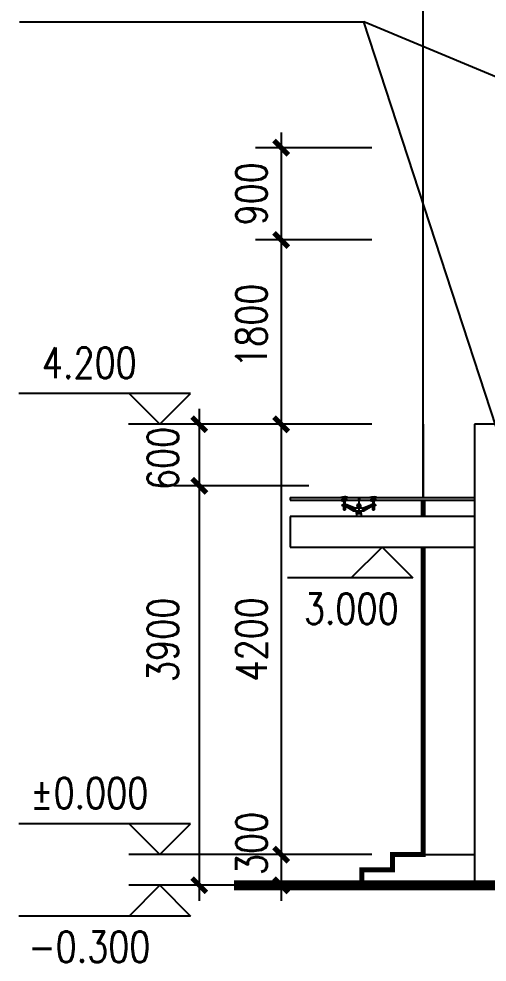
# Model space of a CAD drawing. Extents: x 535358 to 858566, y -185481 to -98609.
# Drawn here: x 753560 to 758136, y -152868 to -143660 of the extents above; entities that cross this region are included whole.
import ezdxf

# ---------------------------------------------------------------- set-up
doc = ezdxf.new("R2010")
doc.units = 0
doc.header["$LTSCALE"] = 1000
doc.header["$MEASUREMENT"] = 0
doc.linetypes.add('CENTER2', pattern=[1.125, 0.75, -0.125, 0.125, -0.125])
doc.linetypes.add('CENTERX2', pattern=[101.6, 63.5, -12.7, 12.7, -12.7])
doc.layers.get('0').update_dxf_attribs({"linetype": 'CONTINUOUS'})
doc.layers.get('DEFPOINTS').update_dxf_attribs({"linetype": 'CONTINUOUS'})
for name, color, linetype in [('AXIS', 3, 'CONTINUOUS'), ('E_WALL', 255, 'CONTINUOUS'), ('GROUND', 2, 'CONTINUOUS'), ('LEVL', 3, 'CONTINUOUS'), ('PUB_SYMB', 3, 'CONTINUOUS'), ('PUB_WALL', 255, 'CONTINUOUS'), ('STAIR', 2, 'CONTINUOUS'), ('WALL', 151, 'CONTINUOUS'), ('玻璃', 3, 'CONTINUOUS')]:
    doc.layers.add(name, color=color, linetype=linetype)
doc.styles.add('dim_font', font='SIMPLEX.shx', dxfattribs={"width": 0.8})
doc.dimstyles.new('DIMN', dxfattribs={"dimtxt": 300, "dimasz": 100, "dimexe": 250, "dimexo": 300, "dimgap": 0, "dimtad": 0, "dimdec": 0, "dimzin": 0, "dimdsep": 46, "dimtxsty": 'dim_font', "dimblk": 'ARCHTICK', "dimcen": 0.09, "dimdle": 150, "dimclrt": 7, "dimazin": 0, "dimtfac": 1, "dimtdec": 0, "dimtix": 1, "dimtmove": 2, "dimatfit": 3, "dimldrblk": 'ARCHTICK', "dimfxl": 1, "dimtvp": 1, "dimtolj": 1, "dimtzin": 0, "dimarcsym": 0})

# ---------------------------------------------------------------- blocks, each defined once
blk = doc.blocks.new('_archtick')
at = {"const_width": 0.5}
blk.add_lwpolyline([(-0.7, -0.7), (0.7, 0.7)], dxfattribs=at)
blk = doc.blocks.new('*D275')
at = {"layer": 'AXIS', "color": 0, "lineweight": -2, "transparency": 16777216}
for p, q in [((756123, -147467.7), (756123, -151967.7)), ((757007.7, -147617.7), (755873, -147617.7)), ((757007.7, -151817.7), (755873, -151817.7))]:
    blk.add_line(p, q, dxfattribs=at)
at = {"layer": 'DEFPOINTS', "color": 0, "transparency": 16777216}
for p in [(757307.7, -147617.7), (756123, -151817.7), (757307.7, -151817.7)]:
    blk.add_point(p, dxfattribs=at)
at = {"layer": 'AXIS', "color": 0, "lineweight": -2, "transparency": 16777216, "xscale": 100, "yscale": 100, "zscale": 100}
for p, rotation in [((756123, -147617.7), 90), ((756123, -151817.7), 270)]:
    blk.add_blockref('_archtick', p, dxfattribs=dict(at, rotation=rotation))
at = {"layer": 'AXIS', "color": 7, "transparency": 16777216, "insert": (755832.5, -149717.7), "char_height": 300, "attachment_point": 5, "rotation": 90, "style": 'dim_font'}
blk.add_mtext('\\A1;4200', dxfattribs=at)
blk = doc.blocks.new('*D276')
at = {"layer": 'AXIS', "color": 0, "lineweight": -2, "transparency": 16777216}
for p, q in [((755323, -148067.7), (755323, -152267.7)), ((756393.1, -148217.7), (755073, -148217.7)), ((756374.8, -152117.7), (755073, -152117.7))]:
    blk.add_line(p, q, dxfattribs=at)
at = {"layer": 'DEFPOINTS', "color": 0, "transparency": 16777216}
for p in [(756693.1, -148217.7), (755323, -152117.7), (756674.8, -152117.7)]:
    blk.add_point(p, dxfattribs=at)
at = {"layer": 'AXIS', "color": 0, "lineweight": -2, "transparency": 16777216, "xscale": 100, "yscale": 100, "zscale": 100}
for p, rotation in [((755323, -148217.7), 90), ((755323, -152117.7), 270)]:
    blk.add_blockref('_archtick', p, dxfattribs=dict(at, rotation=rotation))
at = {"layer": 'AXIS', "color": 7, "transparency": 16777216, "insert": (754967.7, -149721.5), "char_height": 300, "attachment_point": 5, "rotation": 90, "style": 'dim_font'}
blk.add_mtext('\\A1;3900', dxfattribs=at)
blk = doc.blocks.new('*D277')
at = {"layer": 'AXIS', "color": 0, "lineweight": -2, "transparency": 16777216}
for p, q in [((756123, -151667.7), (756123, -152267.7)), ((757007.7, -151817.7), (755873, -151817.7)), ((757007.7, -152117.7), (755873, -152117.7))]:
    blk.add_line(p, q, dxfattribs=at)
at = {"layer": 'DEFPOINTS', "color": 0, "transparency": 16777216}
for p in [(757307.7, -151817.7), (756123, -152117.7), (757307.7, -152117.7)]:
    blk.add_point(p, dxfattribs=at)
at = {"layer": 'AXIS', "color": 0, "lineweight": -2, "transparency": 16777216, "xscale": 100, "yscale": 100, "zscale": 100}
for p, rotation in [((756123, -151817.7), 90), ((756123, -152117.7), 270)]:
    blk.add_blockref('_archtick', p, dxfattribs=dict(at, rotation=rotation))
at = {"layer": 'AXIS', "color": 7, "transparency": 16777216, "insert": (755834.3, -151708.7), "char_height": 300, "attachment_point": 5, "rotation": 90, "style": 'dim_font'}
blk.add_mtext('\\A1;300', dxfattribs=at)
blk = doc.blocks.new('*D278')
at = {"layer": 'AXIS', "color": 0, "lineweight": -2, "transparency": 16777216}
for p, q in [((756123, -144767.7), (756123, -145967.7)), ((757007.7, -144917.7), (755873, -144917.7)), ((757007.7, -145817.7), (755873, -145817.7))]:
    blk.add_line(p, q, dxfattribs=at)
at = {"layer": 'DEFPOINTS', "color": 0, "transparency": 16777216}
for p in [(757307.7, -144917.7), (756123, -145817.7), (757307.7, -145817.7)]:
    blk.add_point(p, dxfattribs=at)
at = {"layer": 'AXIS', "color": 0, "lineweight": -2, "transparency": 16777216, "xscale": 100, "yscale": 100, "zscale": 100}
for p, rotation in [((756123, -144917.7), 90), ((756123, -145817.7), 270)]:
    blk.add_blockref('_archtick', p, dxfattribs=dict(at, rotation=rotation))
at = {"layer": 'AXIS', "color": 7, "transparency": 16777216, "insert": (755832.3, -145367.7), "char_height": 300, "attachment_point": 5, "rotation": 90, "style": 'dim_font'}
blk.add_mtext('\\A1;900', dxfattribs=at)
blk = doc.blocks.new('*D279')
at = {"layer": 'AXIS', "color": 0, "lineweight": -2, "transparency": 16777216}
for p, q in [((756123, -145667.7), (756123, -147767.7)), ((757007.7, -145817.7), (755873, -145817.7)), ((757007.7, -147617.7), (755873, -147617.7))]:
    blk.add_line(p, q, dxfattribs=at)
at = {"layer": 'DEFPOINTS', "color": 0, "transparency": 16777216}
for p in [(757307.7, -145817.7), (756123, -147617.7), (757307.7, -147617.7)]:
    blk.add_point(p, dxfattribs=at)
at = {"layer": 'AXIS', "color": 0, "lineweight": -2, "transparency": 16777216, "xscale": 100, "yscale": 100, "zscale": 100}
for p, rotation in [((756123, -145817.7), 90), ((756123, -147617.7), 270)]:
    blk.add_blockref('_archtick', p, dxfattribs=dict(at, rotation=rotation))
at = {"layer": 'AXIS', "color": 7, "transparency": 16777216, "insert": (755832.3, -146655.6), "char_height": 300, "attachment_point": 5, "rotation": 90, "style": 'dim_font'}
blk.add_mtext('\\A1;1800', dxfattribs=at)
blk = doc.blocks.new('bz')
at = {"color": 2, "linetype": 'Continuous'}
for p, q in [((-171.6, 152.8), (-157.6, 155.8)), ((-171.6, 152.8), (-157.6, 155.8)), ((-171.6, 149.8), (-171.6, 152.8)), ((-141.5, 150.8), (-171.6, 150.8)), ((-157.5, 150.8), (-171.6, 150.8)), ((-171.6, 149.8), (-159.6, 149.8)), ((-171.6, 149.8), (-159.6, 149.8)), ((-171.6, 124.3), (-159.6, 124.3)), ((-171.6, 124.3), (-171.6, 121.3)), ((-141.5, 123.3), (-171.6, 123.3)), ((-157.5, 123.3), (-171.6, 123.3)), ((-171.6, 121.3), (-157.6, 118.3)), ((-171.6, 121.3), (-157.6, 118.3)), ((-125.7, 155.8), (-157.6, 155.8)), ((-125.7, 118.3), (-157.6, 118.3)), ((-157.5, 118.3), (-157.5, 115.5)), ((-157.5, 115.5), (-141.5, 115.5)), ((-156.5, 118.3), (-156.5, 115.5)), ((-147.5, 115.5), (-148.5, 114.5)), ((-148.5, 114.5), (-134.5, 114.5)), ((-134.5, 114.5), (-148.5, 114.5)), ((-148.5, 108.5), (-148.5, 114.5)), ((-148.5, 108.5), (-147.5, 107.5)), ((-134.5, 108.5), (-148.5, 108.5)), ((-134.5, 108.5), (-148.5, 108.5)), ((-134.5, 108.5), (-148.5, 108.5)), ((-134.5, 108.5), (-148.5, 108.5)), ((-147.5, 107.5), (-147.5, 89.2)), ((-135.5, 107.5), (-147.5, 107.5)), ((-137.5, 114.5), (-145.5, 108.5)), ((-145.5, 114.5), (-137.5, 108.5)), ((-145.5, 114.5), (-145.5, 108.5)), ((-141.5, 150.8), (-111.7, 150.8)), ((-141.5, 123.3), (-111.7, 123.3)), ((-141.5, 115.5), (-125.7, 115.5)), ((-137.5, 114.5), (-137.5, 108.5)), ((-135.5, 115.5), (-134.5, 114.5)), ((-134.5, 108.5), (-135.5, 107.5)), ((-135.5, 107.5), (-135.5, 89.2)), ((-134.5, 108.5), (-134.5, 114.5)), ((-126.7, 118.3), (-126.7, 115.5)), ((-111.7, 152.8), (-125.7, 155.8)), ((-111.7, 121.3), (-125.7, 118.3)), ((-125.7, 118.3), (-125.7, 115.5)), ((-111.7, 149.8), (-123.7, 149.8)), ((-111.7, 124.3), (-123.7, 124.3)), ((-111.7, 149.8), (-111.7, 152.8)), ((-111.7, 124.3), (-111.7, 121.3)), ((111.7, 152.8), (125.7, 155.8)), ((111.7, 149.8), (111.7, 152.8)), ((141.5, 150.8), (111.7, 150.8)), ((111.7, 149.8), (123.7, 149.8)), ((111.7, 124.3), (111.7, 121.3)), ((111.7, 124.3), (123.7, 124.3)), ((141.5, 123.3), (111.7, 123.3)), ((111.7, 121.3), (125.7, 118.3)), ((125.7, 155.8), (141.5, 155.8)), ((125.7, 118.3), (125.7, 115.5)), ((125.7, 118.3), (157.6, 118.3)), ((141.5, 115.5), (125.7, 115.5)), ((126.7, 118.3), (126.7, 115.5)), ((135.5, 115.5), (134.5, 114.5)), ((134.5, 108.5), (134.5, 114.5)), ((134.5, 114.5), (148.5, 114.5)), ((148.5, 114.5), (134.5, 114.5)), ((134.5, 108.5), (135.5, 107.5)), ((134.5, 108.5), (148.5, 108.5)), ((134.5, 108.5), (148.5, 108.5)), ((134.5, 108.5), (148.5, 108.5)), ((134.5, 108.5), (148.5, 108.5)), ((135.5, 107.5), (135.5, 89.2)), ((135.5, 107.5), (147.5, 107.5)), ((137.5, 114.5), (137.5, 108.5)), ((145.5, 114.5), (137.5, 108.5)), ((137.5, 114.5), (145.5, 108.5)), ((157.3, 155.8), (141.5, 155.8)), ((141.5, 150.8), (171.3, 150.8)), ((141.5, 123.3), (171.3, 123.3)), ((157.5, 115.5), (141.5, 115.5)), ((145.5, 114.5), (145.5, 108.5)), ((147.5, 115.5), (148.5, 114.5)), ((148.5, 108.5), (147.5, 107.5)), ((147.5, 107.5), (147.5, 89.2)), ((148.5, 108.5), (148.5, 114.5)), ((156.5, 118.3), (156.5, 115.5)), ((171.3, 152.8), (157.3, 155.8)), ((171.3, 121.3), (157.3, 118.3)), ((157.5, 118.3), (157.5, 115.5)), ((171.3, 149.8), (159.3, 149.8)), ((171.3, 124.3), (159.3, 124.3)), ((171.3, 149.8), (171.3, 152.8)), ((171.3, 124.3), (171.3, 121.3))]:
    blk.add_line(p, q, dxfattribs=at)
at = {"color": 0, "linetype": 'CENTER2', "ltscale": 0.05}
for p, q in [((-159.6, 149.8), (-159.6, 124.3)), ((-146, 107.5), (-146, 89.2)), ((-141.5, 142.3), (-141.5, 22.3)), ((-137, 107.5), (-137, 89.2)), ((-123.7, 149.8), (-123.7, 124.3)), ((123.7, 149.8), (123.7, 124.3)), ((137, 107.5), (137, 89.2)), ((141.5, 142.3), (141.5, 23.8)), ((146, 107.5), (146, 89.2)), ((159.3, 149.8), (159.3, 124.3))]:
    blk.add_line(p, q, dxfattribs=at)
at = {"ltscale": 0.04}
blk.add_line((-150, 149.8), (-150, 123.8), dxfattribs=at)
at = {"color": 0, "linetype": 'CENTER2', "ltscale": 0.01}
for p, q in [((-141.5, 21.3), (-141.5, 149.8)), ((0, 149.8), (0, -6.8)), ((0, 149.8), (0, -6.8)), ((141.5, 21.3), (141.5, 155.8))]:
    blk.add_line(p, q, dxfattribs=at)
at = {"color": 2}
for p, q in [((-166.5, 79.4), (-116.5, 79.4)), ((-166.5, 79.4), (-166.5, 73.4)), ((-166.5, 79.4), (-116.5, 79.4)), ((-166.5, 73.4), (-141.5, 73.4)), ((-141.6, 73.4), (-51, 19.2)), ((-37, 47.4), (-116.5, 79.4)), ((-116.5, 79.4), (-116.5, 58.4)), ((-116.5, 76.6), (-116.5, 67.8)), ((-110.8, 69.2), (-110.9, 62.7)), ((-110.4, 61.8), (-52.4, 27.1)), ((-51.3, 46.6), (-109.4, 70.1)), ((-51, 19.3), (-51, 17.4)), ((-51, 19.2), (-51, 18.1)), ((-51, 17.4), (-35, 17.4)), ((-50.9, 27.9), (-50.6, 45.7)), ((-37, 47.4), (-37, 17.4)), ((-37, 47.4), (37, 47.4)), ((-37, 17.4), (51, 17.4)), ((-10, 17.4), (-24, 17.4)), ((-24, -6.8), (-24, 7.2)), ((24, 7.2), (-24, 7.2)), ((-17.2, 72.1), (-17.2, 59.1)), ((-17.2, 54.1), (-17.2, 47.4)), ((-15, 7.2), (-15, 17.2)), ((-14, 75.1), (14, 75.1)), ((-14, 57.1), (14, 57.1)), ((13.2, 57.1), (-13.2, 57.1)), ((-13.1, 57.1), (13.1, 57.1)), ((-10, 5), (10, -5)), ((-10, -5), (-10, 5)), ((-10, -5), (10, 5)), ((10, 5), (-10, 5)), ((-8.6, 59.1), (-8.6, 72.1)), ((-8.6, 47.4), (-8.6, 54.1)), ((8.6, 59.1), (8.6, 72.1)), ((8.6, 47.4), (8.6, 54.1)), ((10, -5), (10, 5)), ((15, 7.2), (15, 17.2)), ((17.2, 72.1), (17.2, 59.1)), ((17.2, 54.1), (17.2, 47.4)), ((24, -6.8), (24, 7.2)), ((37, 47.4), (116.5, 79.4)), ((37, 47.4), (37, 17.4)), ((50.9, 27.9), (50.6, 45.7)), ((141.6, 73.4), (51, 19.3)), ((51, 19.3), (51, 17.4)), ((51.3, 46.6), (109.4, 70.1)), ((110.4, 61.8), (52.4, 27.1)), ((110.8, 69.2), (110.9, 62.7)), ((116.5, 79.4), (116.5, 58.4)), ((166.5, 79.4), (116.5, 79.4)), ((166.5, 79.4), (116.5, 79.4)), ((116.5, 76.6), (116.5, 67.8)), ((166.5, 73.4), (141.5, 73.4)), ((166.5, 79.4), (166.5, 73.4)), ((24, -6.8), (-24, -6.8)), ((15, -6.8), (-15, -6.8)), ((10, -5), (-10, -5))]:
    blk.add_line(p, q, dxfattribs=at)
at = {"color": 7, "linetype": 'CENTERX2'}
for p, q in [((-13, 7.2), (-13, 17.2)), ((13, 7.2), (13, 17.2))]:
    blk.add_line(p, q, dxfattribs=at)
at = {"color": 4}
for p, q in [((-8, 71.3), (-8, 71.3)), ((-8, 71.3), (-8, 71.3)), ((-8, 53.2), (-8, 53.2)), ((-8, 53.2), (-8, 53.2))]:
    blk.add_line(p, q, dxfattribs=at)
for p, q in [((-24, -6.8), (-24, -35.7)), ((24, -6.8), (24, -35.7))]:
    blk.add_line(p, q)
at = {"color": 2}
for centre, radius, start, end in [((-109.9, 62.6), 1, 179.23169, 239.12087), ((-109.8, 69.1), 1, 68.07444, 179.23169), ((-51.9, 27.9), 1, 239.12087, 359.23169), ((-51.6, 45.7), 1, 359.23169, 68.07444), ((-12.9, 70.5), 4.61, 20.4369, 159.5631), ((-12.9, 62.8), 5.67, 220.29842, 319.70158), ((-12.9, 52.5), 4.61, 20.4369, 159.5631), ((0, 75.1), 14, 0, 180), ((0, 61.3), 13.8, 51.53746, 128.46254), ((0, 76.6), 19.5, 243.81532, 296.18468), ((0, 43.3), 13.8, 51.53746, 128.46254), ((12.9, 70.6), 4.54, 19.7922, 160.2078), ((12.9, 62.7), 5.56, 219.76533, 320.23467), ((12.9, 52.6), 4.54, 19.7922, 160.2078), ((51.6, 45.7), 1, 111.92556, 180.76831), ((51.9, 27.9), 1, 180.76831, 300.87913), ((109.8, 69.1), 1, 0.76831, 111.92556), ((109.9, 62.6), 1, 300.87913, 0.76831)]:
    blk.add_arc(centre, radius, start, end, dxfattribs=at)
at = {"layer": 'DEFPOINTS', "color": 0, "linetype": 'ByBlock'}
blk.add_point((0.3, 75.5), dxfattribs=at)
at = {"layer": 'PUB_WALL', "linetype": 'Continuous'}
for p, q in [((-127.8, 81.3), (-156.2, 81.3)), ((-127.8, 81.3), (-156.2, 81.3)), ((127.8, 81.3), (156.2, 81.3)), ((127.8, 81.3), (156.2, 81.3))]:
    blk.add_line(p, q, dxfattribs=at)
at = {"layer": 'PUB_WALL'}
for p, q in [((-156.2, 81.3), (-156.2, 79.5)), ((-156.2, 81.3), (-156.2, 79.5)), ((-127.8, 79.5), (-156.2, 79.5)), ((-127.8, 79.5), (-156.2, 79.5)), ((-155.9, 73), (-155.9, 71.1)), ((-155.9, 73), (-155.9, 71.1)), ((-137.7, 71.1), (-155.9, 71.1)), ((-137.7, 71.1), (-155.9, 71.1)), ((-151.7, 63.4), (-151.7, 69.1)), ((-151.7, 63.4), (-151.7, 69.1)), ((-151.2, 87.3), (-151.2, 83.3)), ((-151.2, 87.3), (-151.2, 83.3)), ((-151.2, 87.3), (-151.2, 83.3)), ((-151.2, 87.3), (-151.2, 83.3)), ((-151.1, 71.1), (-149.9, 71.1)), ((-151.1, 71.1), (-149.9, 71.1)), ((-141.6, 71.1), (-150.6, 71.1)), ((-141.6, 71.1), (-150.6, 71.1)), ((-150.3, 61.5), (-149.5, 58.9)), ((-150.3, 61.5), (-149.5, 58.9)), ((-150.2, 81.3), (-132.2, 81.3)), ((-150.2, 81.3), (-132.2, 81.3)), ((-149.7, 71.1), (-137.7, 71.1)), ((-149.7, 71.1), (-148.7, 71.1)), ((-149.7, 71.1), (-137.7, 71.1)), ((-149.7, 71.1), (-148.7, 71.1)), ((-149.7, 61.4), (-148.7, 61.4)), ((-149.7, 61.4), (-133.2, 61.4)), ((-149.7, 61.4), (-148.7, 61.4)), ((-149.7, 61.4), (-133.2, 61.4)), ((-133.2, 89.3), (-149.2, 89.3)), ((-148.2, 89.3), (-149.2, 89.3)), ((-133.2, 89.3), (-149.2, 89.3)), ((-148.2, 89.3), (-149.2, 89.3)), ((-148.2, 81.3), (-149.2, 81.3)), ((-148.2, 81.3), (-149.2, 81.3)), ((-148.7, 71.1), (-137.7, 71.1)), ((-148.7, 71.1), (-137.7, 71.1)), ((-148.7, 61.4), (-134.7, 61.4)), ((-148.7, 61.4), (-134.7, 61.4)), ((-148.5, 58.2), (-135, 58.2)), ((-148.5, 58.2), (-135, 58.2)), ((-148.4, 58.2), (-148.4, 30.9)), ((-148.4, 58.2), (-148.4, 30.9)), ((-134.2, 30.9), (-148.4, 30.9)), ((-148.4, 30.9), (-141.3, 30.9)), ((-148.4, 30.9), (-146.4, 29.2)), ((-134.2, 30.9), (-148.4, 30.9)), ((-148.4, 30.9), (-141.3, 30.9)), ((-148.4, 30.9), (-146.4, 29.2)), ((-146.7, 63.4), (-146.7, 69.4)), ((-146.7, 63.4), (-146.7, 69.4)), ((-146.7, 63.4), (-146.7, 67.4)), ((-146.7, 63.4), (-146.7, 67.4)), ((-146.7, 63.4), (-146.7, 67.4)), ((-146.7, 63.4), (-146.7, 67.4)), ((-146.4, 29.2), (-146.4, 58.2)), ((-146.4, 29.2), (-146.4, 58.2)), ((-146.4, 29.2), (-136.2, 29.2)), ((-146.4, 29.2), (-136.2, 29.2)), ((-146.2, 87.3), (-146.2, 83.3)), ((-146.2, 87.3), (-146.2, 83.3)), ((-146.2, 87.3), (-146.2, 83.3)), ((-146.2, 87.3), (-146.2, 83.3)), ((-146.2, 87.3), (-146.2, 83.3)), ((-146.2, 87.3), (-146.2, 83.3)), ((-144.7, 71.1), (-138.7, 71.1)), ((-144.7, 71.1), (-138.7, 71.1)), ((-144.7, 61.4), (-138.7, 61.4)), ((-144.7, 61.4), (-138.7, 61.4)), ((-138.2, 89.3), (-144.2, 89.3)), ((-138.2, 89.3), (-144.2, 89.3)), ((-138.2, 81.3), (-144.2, 81.3)), ((-138.2, 81.3), (-144.2, 81.3)), ((-137.7, 71.1), (-141.6, 71.1)), ((-137.7, 71.1), (-141.6, 71.1)), ((-136.7, 63.4), (-136.7, 68.8)), ((-136.7, 63.4), (-136.7, 68.8)), ((-136.7, 63.4), (-136.7, 67.4)), ((-136.7, 63.4), (-136.7, 67.4)), ((-136.7, 63.4), (-136.7, 67.4)), ((-136.7, 63.4), (-136.7, 67.4)), ((-136.2, 87.3), (-136.2, 83.3)), ((-136.2, 87.3), (-136.2, 83.3)), ((-136.2, 87.3), (-136.2, 83.3)), ((-136.2, 87.3), (-136.2, 83.3)), ((-136.2, 87.3), (-136.2, 83.3)), ((-136.2, 87.3), (-136.2, 83.3)), ((-136.2, 29.2), (-136.2, 58.2)), ((-136.2, 29.2), (-136.2, 58.2)), ((-136.2, 29.2), (-134.2, 30.9)), ((-136.2, 29.2), (-134.2, 30.9)), ((-134.7, 61.4), (-133.7, 61.4)), ((-134.7, 61.4), (-133.7, 61.4)), ((-133.2, 89.3), (-134.2, 89.3)), ((-133.2, 89.3), (-134.2, 89.3)), ((-133.2, 81.3), (-134.2, 81.3)), ((-133.2, 81.3), (-134.2, 81.3)), ((-134.2, 58.6), (-134.2, 30.9)), ((-134.2, 58.6), (-134.2, 30.9)), ((-133.2, 61.4), (-134, 58.9)), ((-133.2, 61.4), (-134, 58.9)), ((-131.2, 87.3), (-131.2, 83.3)), ((-131.2, 87.3), (-131.2, 83.3)), ((-131.2, 63.4), (-131.2, 67.2)), ((-131.2, 63.4), (-131.2, 67.2)), ((-127.8, 81.3), (-127.8, 79.5)), ((-127.8, 81.3), (-127.8, 79.5)), ((127.8, 81.3), (127.8, 79.5)), ((127.8, 81.3), (127.8, 79.5)), ((127.8, 79.5), (156.2, 79.5)), ((127.8, 79.5), (156.2, 79.5)), ((131.2, 87.3), (131.2, 83.3)), ((131.2, 87.3), (131.2, 83.3)), ((131.2, 63.4), (131.2, 67.2)), ((131.2, 63.4), (131.2, 67.2)), ((150.2, 81.3), (132.2, 81.3)), ((150.2, 81.3), (132.2, 81.3)), ((133.2, 89.3), (134.2, 89.3)), ((133.2, 89.3), (149.2, 89.3)), ((133.2, 89.3), (134.2, 89.3)), ((133.2, 89.3), (149.2, 89.3)), ((133.2, 81.3), (134.2, 81.3)), ((133.2, 81.3), (134.2, 81.3)), ((133.2, 61.4), (134, 58.9)), ((149.7, 61.4), (133.2, 61.4)), ((133.2, 61.4), (134, 58.9)), ((149.7, 61.4), (133.2, 61.4)), ((134.7, 61.4), (133.7, 61.4)), ((134.7, 61.4), (133.7, 61.4)), ((134.2, 58.6), (134.2, 30.9)), ((134.2, 58.6), (134.2, 30.9)), ((134.2, 30.9), (148.4, 30.9)), ((136.2, 29.2), (134.2, 30.9)), ((134.2, 30.9), (148.4, 30.9)), ((136.2, 29.2), (134.2, 30.9)), ((148.7, 61.4), (134.7, 61.4)), ((148.7, 61.4), (134.7, 61.4)), ((148.5, 58.2), (135, 58.2)), ((148.5, 58.2), (135, 58.2)), ((136.2, 87.3), (136.2, 83.3)), ((136.2, 87.3), (136.2, 83.3)), ((136.2, 87.3), (136.2, 83.3)), ((136.2, 87.3), (136.2, 83.3)), ((136.2, 87.3), (136.2, 83.3)), ((136.2, 87.3), (136.2, 83.3)), ((136.2, 29.2), (136.2, 58.2)), ((136.2, 29.2), (136.2, 58.2)), ((146.4, 29.2), (136.2, 29.2)), ((146.4, 29.2), (136.2, 29.2)), ((136.7, 63.4), (136.7, 68.8)), ((136.7, 63.4), (136.7, 68.8)), ((136.7, 63.4), (136.7, 67.4)), ((136.7, 63.4), (136.7, 67.4)), ((136.7, 63.4), (136.7, 67.4)), ((136.7, 63.4), (136.7, 67.4)), ((137.7, 71.1), (155.9, 71.1)), ((137.7, 71.1), (141.6, 71.1)), ((148.7, 71.1), (137.7, 71.1)), ((149.7, 71.1), (137.7, 71.1)), ((137.7, 71.1), (155.9, 71.1)), ((137.7, 71.1), (141.6, 71.1)), ((148.7, 71.1), (137.7, 71.1)), ((149.7, 71.1), (137.7, 71.1)), ((138.2, 89.3), (144.2, 89.3)), ((138.2, 89.3), (144.2, 89.3)), ((138.2, 81.3), (144.2, 81.3)), ((138.2, 81.3), (144.2, 81.3)), ((144.7, 71.1), (138.7, 71.1)), ((144.7, 71.1), (138.7, 71.1)), ((144.7, 61.4), (138.7, 61.4)), ((144.7, 61.4), (138.7, 61.4)), ((148.4, 30.9), (141.3, 30.9)), ((148.4, 30.9), (141.3, 30.9)), ((141.6, 71.1), (150.6, 71.1)), ((141.6, 71.1), (150.6, 71.1)), ((146.2, 87.3), (146.2, 83.3)), ((146.2, 87.3), (146.2, 83.3)), ((146.2, 87.3), (146.2, 83.3)), ((146.2, 87.3), (146.2, 83.3)), ((146.2, 87.3), (146.2, 83.3)), ((146.2, 87.3), (146.2, 83.3)), ((146.4, 29.2), (146.4, 58.2)), ((146.4, 29.2), (146.4, 58.2)), ((148.4, 30.9), (146.4, 29.2)), ((148.4, 30.9), (146.4, 29.2)), ((146.7, 63.4), (146.7, 69.4)), ((146.7, 63.4), (146.7, 69.4)), ((146.7, 63.4), (146.7, 67.4)), ((146.7, 63.4), (146.7, 67.4)), ((146.7, 63.4), (146.7, 67.4)), ((146.7, 63.4), (146.7, 67.4)), ((148.2, 89.3), (149.2, 89.3)), ((148.2, 89.3), (149.2, 89.3)), ((148.2, 81.3), (149.2, 81.3)), ((148.2, 81.3), (149.2, 81.3)), ((148.4, 58.2), (148.4, 30.9)), ((148.4, 58.2), (148.4, 30.9)), ((149.7, 71.1), (148.7, 71.1)), ((149.7, 71.1), (148.7, 71.1)), ((149.7, 61.4), (148.7, 61.4)), ((149.7, 61.4), (148.7, 61.4)), ((150.3, 61.5), (149.5, 58.9)), ((150.3, 61.5), (149.5, 58.9)), ((151.1, 71.1), (149.9, 71.1)), ((151.1, 71.1), (149.9, 71.1)), ((151.2, 87.3), (151.2, 83.3)), ((151.2, 87.3), (151.2, 83.3)), ((151.2, 87.3), (151.2, 83.3)), ((151.2, 87.3), (151.2, 83.3)), ((151.7, 63.4), (151.7, 69.1)), ((151.7, 63.4), (151.7, 69.1)), ((155.9, 73), (155.9, 71.1)), ((155.9, 73), (155.9, 71.1)), ((156.2, 81.3), (156.2, 79.5)), ((156.2, 81.3), (156.2, 79.5))]:
    blk.add_line(p, q, dxfattribs=at)
for centre, radius, start, end in [((-149.7, 69.1), 2, 90, 180), ((-149.7, 69.1), 2, 90, 180), ((-149.7, 63.4), 2, 180, 270), ((-149.7, 63.4), 2, 180, 270), ((-149.2, 87.3), 2, 89.99975, 179.99975), ((-149.2, 87.3), 2, 89.99975, 179.99975), ((-149.2, 83.3), 2, 179.99975, 269.99975), ((-149.2, 83.3), 2, 179.99975, 269.99975), ((-148.5, 59.2), 1, 196.87284, 270), ((-148.5, 59.2), 1, 196.87284, 270), ((-148.7, 69.1), 2, 0, 90), ((-148.7, 69.1), 2, 0, 90), ((-148.7, 63.4), 2, 270, 0), ((-148.7, 63.4), 2, 270, 0), ((-148.2, 87.3), 2, 359.99975, 89.99975), ((-148.2, 87.3), 2, 359.99975, 89.99975), ((-148.2, 83.3), 2, 269.99975, 359.99975), ((-148.2, 83.3), 2, 269.99975, 359.99975), ((-144.7, 69.1), 2, 90, 180), ((-144.7, 69.1), 2, 90, 180), ((-144.7, 63.4), 2, 180, 270), ((-144.7, 63.4), 2, 180, 270), ((-144.2, 87.3), 2, 89.99975, 179.99975), ((-144.2, 87.3), 2, 89.99975, 179.99975), ((-144.2, 83.3), 2, 179.99975, 269.99975), ((-144.2, 83.3), 2, 179.99975, 269.99975), ((-138.7, 69.1), 2, 0, 90), ((-138.7, 69.1), 2, 0, 90), ((-138.7, 63.4), 2, 270, 0), ((-138.7, 63.4), 2, 270, 0), ((-138.2, 87.3), 2, 359.99975, 89.99975), ((-138.2, 87.3), 2, 359.99975, 89.99975), ((-138.2, 83.3), 2, 269.99975, 359.99975), ((-138.2, 83.3), 2, 269.99975, 359.99975), ((-134.7, 69.1), 2, 143.46509, 180), ((-134.7, 69.1), 2, 143.46509, 180), ((-134.7, 63.4), 2, 180, 270), ((-134.7, 63.4), 2, 180, 270), ((-134.2, 87.3), 2, 89.99975, 179.99975), ((-134.2, 87.3), 2, 89.99975, 179.99975), ((-134.2, 83.3), 2, 179.99975, 269.99975), ((-134.2, 83.3), 2, 179.99975, 269.99975), ((-135, 59.2), 1, 270, 343.12716), ((-135, 59.2), 1, 270, 343.12716), ((-133.2, 87.3), 2, 359.99975, 89.99975), ((-133.2, 87.3), 2, 359.99975, 89.99975), ((-133.2, 83.3), 2, 269.99975, 359.99975), ((-133.2, 83.3), 2, 269.99975, 359.99975), ((-133.2, 63.4), 2, 270, 0), ((-133.2, 63.4), 2, 270, 0), ((133.2, 87.3), 2, 90.00025, 180.00025), ((133.2, 87.3), 2, 90.00025, 180.00025), ((133.2, 83.3), 2, 180.00025, 270.00025), ((133.2, 83.3), 2, 180.00025, 270.00025), ((133.2, 63.4), 2, 180, 270), ((133.2, 63.4), 2, 180, 270), ((135, 59.2), 1, 196.87284, 270), ((135, 59.2), 1, 196.87284, 270), ((134.2, 87.3), 2, 0.00025, 90.00025), ((134.2, 87.3), 2, 0.00025, 90.00025), ((134.2, 83.3), 2, 270.00025, 0.00025), ((134.2, 83.3), 2, 270.00025, 0.00025), ((134.7, 63.4), 2, 270, 0), ((134.7, 63.4), 2, 270, 0), ((138.2, 87.3), 2, 90.00025, 180.00025), ((138.2, 87.3), 2, 90.00025, 180.00025), ((138.2, 83.3), 2, 180.00025, 270.00025), ((138.2, 83.3), 2, 180.00025, 270.00025), ((134.7, 69.1), 2, 0, 36.53491), ((134.7, 69.1), 2, 0, 36.53491), ((138.7, 69.1), 2, 90, 180), ((138.7, 69.1), 2, 90, 180), ((138.7, 63.4), 2, 180, 270), ((138.7, 63.4), 2, 180, 270), ((144.2, 87.3), 2, 0.00025, 90.00025), ((144.2, 87.3), 2, 0.00025, 90.00025), ((144.2, 83.3), 2, 270.00025, 0.00025), ((144.2, 83.3), 2, 270.00025, 0.00025), ((144.7, 69.1), 2, 0, 90), ((144.7, 69.1), 2, 0, 90), ((144.7, 63.4), 2, 270, 0), ((144.7, 63.4), 2, 270, 0), ((148.2, 87.3), 2, 90.00025, 180.00025), ((148.2, 87.3), 2, 90.00025, 180.00025), ((148.2, 83.3), 2, 180.00025, 270.00025), ((148.2, 83.3), 2, 180.00025, 270.00025), ((148.7, 69.1), 2, 90, 180), ((148.7, 69.1), 2, 90, 180), ((148.7, 63.4), 2, 180, 270), ((148.7, 63.4), 2, 180, 270), ((148.5, 59.2), 1, 270, 343.12716), ((148.5, 59.2), 1, 270, 343.12716), ((149.2, 87.3), 2, 0.00025, 90.00025), ((149.2, 87.3), 2, 0.00025, 90.00025), ((149.2, 83.3), 2, 270.00025, 0.00025), ((149.2, 83.3), 2, 270.00025, 0.00025), ((149.7, 69.1), 2, 0, 90), ((149.7, 69.1), 2, 0, 90), ((149.7, 63.4), 2, 270, 0), ((149.7, 63.4), 2, 270, 0)]:
    blk.add_arc(centre, radius, start, end, dxfattribs=at)
at = {"layer": 'WALL', "linetype": 'Continuous'}
for p, q in [((-127.8, 81.3), (-156.2, 81.3)), ((127.8, 81.3), (156.2, 81.3))]:
    blk.add_line(p, q, dxfattribs=at)
at = {"layer": 'WALL'}
for p, q in [((-156.2, 81.3), (-156.2, 79.5)), ((-127.8, 79.5), (-156.2, 79.5)), ((-155.9, 73), (-155.9, 71.1)), ((-137.7, 71.1), (-155.9, 71.1)), ((-151.7, 63.4), (-151.7, 69.1)), ((-151.2, 87.3), (-151.2, 83.3)), ((-151.2, 87.3), (-151.2, 83.3)), ((-151.1, 71.1), (-149.9, 71.1)), ((-141.6, 71.1), (-150.6, 71.1)), ((-150.3, 61.5), (-149.5, 58.9)), ((-150.2, 81.3), (-132.2, 81.3)), ((-149.7, 71.1), (-137.7, 71.1)), ((-149.7, 71.1), (-148.7, 71.1)), ((-149.7, 61.4), (-148.7, 61.4)), ((-149.7, 61.4), (-133.2, 61.4)), ((-133.2, 89.3), (-149.2, 89.3)), ((-148.2, 89.3), (-149.2, 89.3)), ((-148.2, 81.3), (-149.2, 81.3)), ((-148.7, 71.1), (-137.7, 71.1)), ((-148.7, 61.4), (-134.7, 61.4)), ((-148.5, 58.2), (-135, 58.2)), ((-148.4, 58.2), (-148.4, 30.9)), ((-134.2, 30.9), (-148.4, 30.9)), ((-148.4, 30.9), (-141.3, 30.9)), ((-148.4, 30.9), (-146.4, 29.2)), ((-146.7, 63.4), (-146.7, 69.4)), ((-146.7, 63.4), (-146.7, 67.4)), ((-146.7, 63.4), (-146.7, 67.4)), ((-146.4, 29.2), (-146.4, 58.2)), ((-146.4, 29.2), (-136.2, 29.2)), ((-146.2, 87.3), (-146.2, 83.3)), ((-146.2, 87.3), (-146.2, 83.3)), ((-146.2, 87.3), (-146.2, 83.3)), ((-144.7, 71.1), (-138.7, 71.1)), ((-144.7, 61.4), (-138.7, 61.4)), ((-138.2, 89.3), (-144.2, 89.3)), ((-138.2, 81.3), (-144.2, 81.3)), ((-137.7, 71.1), (-141.6, 71.1)), ((-136.7, 63.4), (-136.7, 68.8)), ((-136.7, 63.4), (-136.7, 67.4)), ((-136.7, 63.4), (-136.7, 67.4)), ((-136.2, 87.3), (-136.2, 83.3)), ((-136.2, 87.3), (-136.2, 83.3)), ((-136.2, 87.3), (-136.2, 83.3)), ((-136.2, 29.2), (-136.2, 58.2)), ((-136.2, 29.2), (-134.2, 30.9)), ((-134.7, 61.4), (-133.7, 61.4)), ((-133.2, 89.3), (-134.2, 89.3)), ((-133.2, 81.3), (-134.2, 81.3)), ((-134.2, 58.6), (-134.2, 30.9)), ((-133.2, 61.4), (-134, 58.9)), ((-131.2, 87.3), (-131.2, 83.3)), ((-131.2, 63.4), (-131.2, 67.2)), ((-127.8, 81.3), (-127.8, 79.5)), ((127.8, 81.3), (127.8, 79.5)), ((127.8, 79.5), (156.2, 79.5)), ((131.2, 87.3), (131.2, 83.3)), ((131.2, 63.4), (131.2, 67.2)), ((150.2, 81.3), (132.2, 81.3)), ((133.2, 89.3), (134.2, 89.3)), ((133.2, 89.3), (149.2, 89.3)), ((133.2, 81.3), (134.2, 81.3)), ((133.2, 61.4), (134, 58.9)), ((149.7, 61.4), (133.2, 61.4)), ((134.7, 61.4), (133.7, 61.4)), ((134.2, 58.6), (134.2, 30.9)), ((134.2, 30.9), (148.4, 30.9)), ((136.2, 29.2), (134.2, 30.9)), ((148.7, 61.4), (134.7, 61.4)), ((148.5, 58.2), (135, 58.2)), ((136.2, 87.3), (136.2, 83.3)), ((136.2, 87.3), (136.2, 83.3)), ((136.2, 87.3), (136.2, 83.3)), ((136.2, 29.2), (136.2, 58.2)), ((146.4, 29.2), (136.2, 29.2)), ((136.7, 63.4), (136.7, 68.8)), ((136.7, 63.4), (136.7, 67.4)), ((136.7, 63.4), (136.7, 67.4)), ((137.7, 71.1), (155.9, 71.1)), ((137.7, 71.1), (141.6, 71.1)), ((148.7, 71.1), (137.7, 71.1)), ((149.7, 71.1), (137.7, 71.1)), ((138.2, 89.3), (144.2, 89.3)), ((138.2, 81.3), (144.2, 81.3)), ((144.7, 71.1), (138.7, 71.1)), ((144.7, 61.4), (138.7, 61.4)), ((148.4, 30.9), (141.3, 30.9)), ((141.6, 71.1), (150.6, 71.1)), ((146.2, 87.3), (146.2, 83.3)), ((146.2, 87.3), (146.2, 83.3)), ((146.2, 87.3), (146.2, 83.3)), ((146.4, 29.2), (146.4, 58.2)), ((148.4, 30.9), (146.4, 29.2)), ((146.7, 63.4), (146.7, 69.4)), ((146.7, 63.4), (146.7, 67.4)), ((146.7, 63.4), (146.7, 67.4)), ((148.2, 89.3), (149.2, 89.3)), ((148.2, 81.3), (149.2, 81.3)), ((148.4, 58.2), (148.4, 30.9)), ((149.7, 71.1), (148.7, 71.1)), ((149.7, 61.4), (148.7, 61.4)), ((150.3, 61.5), (149.5, 58.9)), ((151.1, 71.1), (149.9, 71.1)), ((151.2, 87.3), (151.2, 83.3)), ((151.2, 87.3), (151.2, 83.3)), ((151.7, 63.4), (151.7, 69.1)), ((155.9, 73), (155.9, 71.1)), ((156.2, 81.3), (156.2, 79.5))]:
    blk.add_line(p, q, dxfattribs=at)
for centre, radius, start, end in [((-149.7, 69.1), 2, 90, 180), ((-149.7, 63.4), 2, 180, 270), ((-149.2, 87.3), 2, 89.99975, 179.99975), ((-149.2, 83.3), 2, 179.99975, 269.99975), ((-148.5, 59.2), 1, 196.87284, 270), ((-148.7, 69.1), 2, 0, 90), ((-148.7, 63.4), 2, 270, 0), ((-148.2, 87.3), 2, 359.99975, 89.99975), ((-148.2, 83.3), 2, 269.99975, 359.99975), ((-144.7, 69.1), 2, 90, 180), ((-144.7, 63.4), 2, 180, 270), ((-144.2, 87.3), 2, 89.99975, 179.99975), ((-144.2, 83.3), 2, 179.99975, 269.99975), ((-138.7, 69.1), 2, 0, 90), ((-138.7, 63.4), 2, 270, 0), ((-138.2, 87.3), 2, 359.99975, 89.99975), ((-138.2, 83.3), 2, 269.99975, 359.99975), ((-134.7, 69.1), 2, 143.46509, 180), ((-134.7, 63.4), 2, 180, 270), ((-134.2, 87.3), 2, 89.99975, 179.99975), ((-134.2, 83.3), 2, 179.99975, 269.99975), ((-135, 59.2), 1, 270, 343.12716), ((-133.2, 87.3), 2, 359.99975, 89.99975), ((-133.2, 83.3), 2, 269.99975, 359.99975), ((-133.2, 63.4), 2, 270, 0), ((133.2, 87.3), 2, 90.00025, 180.00025), ((133.2, 83.3), 2, 180.00025, 270.00025), ((133.2, 63.4), 2, 180, 270), ((135, 59.2), 1, 196.87284, 270), ((134.2, 87.3), 2, 0.00025, 90.00025), ((134.2, 83.3), 2, 270.00025, 0.00025), ((134.7, 63.4), 2, 270, 0), ((138.2, 87.3), 2, 90.00025, 180.00025), ((138.2, 83.3), 2, 180.00025, 270.00025), ((134.7, 69.1), 2, 0, 36.53491), ((138.7, 69.1), 2, 90, 180), ((138.7, 63.4), 2, 180, 270), ((144.2, 87.3), 2, 0.00025, 90.00025), ((144.2, 83.3), 2, 270.00025, 0.00025), ((144.7, 69.1), 2, 0, 90), ((144.7, 63.4), 2, 270, 0), ((148.2, 87.3), 2, 90.00025, 180.00025), ((148.2, 83.3), 2, 180.00025, 270.00025), ((148.7, 69.1), 2, 90, 180), ((148.7, 63.4), 2, 180, 270), ((148.5, 59.2), 1, 270, 343.12716), ((149.2, 87.3), 2, 0.00025, 90.00025), ((149.2, 83.3), 2, 270.00025, 0.00025), ((149.7, 69.1), 2, 0, 90), ((149.7, 63.4), 2, 270, 0)]:
    blk.add_arc(centre, radius, start, end, dxfattribs=at)
at = {"layer": '玻璃'}
for p, q in [((-5, 149.9), (-5, 124.3)), ((0, 149.9), (0, 124.3)), ((5, 149.9), (5, 124.3))]:
    blk.add_line(p, q, dxfattribs=at)
blk = doc.blocks.new('*D1192')
at = {"layer": 'AXIS', "color": 0, "lineweight": -2, "transparency": 16777216}
for p, q in [((755323, -147467.7), (755323, -148367.7)), ((756393.1, -147617.7), (755073, -147617.7)), ((756374.8, -148217.7), (755073, -148217.7))]:
    blk.add_line(p, q, dxfattribs=at)
at = {"layer": 'DEFPOINTS', "color": 0, "transparency": 16777216}
for p in [(756693.1, -147617.7), (755323, -148217.7), (756674.8, -148217.7)]:
    blk.add_point(p, dxfattribs=at)
at = {"layer": 'AXIS', "color": 0, "lineweight": -2, "transparency": 16777216, "xscale": 100, "yscale": 100, "zscale": 100}
for p, rotation in [((755323, -147617.7), 90), ((755323, -148217.7), 270)]:
    blk.add_blockref('_archtick', p, dxfattribs=dict(at, rotation=rotation))
at = {"layer": 'AXIS', "color": 7, "transparency": 16777216, "insert": (754967.7, -147950.6), "char_height": 300, "attachment_point": 5, "rotation": 90, "style": 'dim_font'}
blk.add_mtext('\\A1;600', dxfattribs=at)

msp = doc.modelspace()

# ---------------------------------------------------------------- linework, layer by layer
for p, q in [((756210.7, -148332.2), (758010.7, -148332.2)), ((756210.7, -148357.7), (758010.7, -148357.7)), ((758010.7, -148517.7), (756210.7, -148517.7)), ((756210.7, -148817.7), (758010.7, -148817.7))]:
    msp.add_line(p, q)
for points in [[(756210.7, -148332.2), (756210.7, -148357.7)], [(756210.7, -148517.7), (756210.7, -148817.7)]]:
    msp.add_lwpolyline(points)
at = {"const_width": 50}
for points in [[(757510.7, -148357.7), (757510.7, -148517.7)], [(757510.7, -148817.7), (757510.7, -151817.7), (757210.7, -151817.7), (757210.7, -151967.7), (756910.7, -151967.7), (756910.7, -152117.7)]]:
    msp.add_lwpolyline(points, dxfattribs=at)
at = {"layer": 'AXIS'}
for p, q in [((756123, -147617.7), (754632.7, -147617.7)), ((756123, -151817.7), (754635.8, -151817.7)), ((756419.2, -151817.7), (755369.2, -151817.7)), ((756123, -152117.7), (754635.8, -152117.7))]:
    msp.add_line(p, q, dxfattribs=at)
at = {"layer": 'E_WALL'}
for points in [[(757510.7, -148332.2), (757510.7, -141617.7)], [(757510.7, -147617.7), (757510.7, -148332.2)], [(758610.7, -147617.7), (758010.7, -147617.7)], [(758010.7, -147617.7), (758010.7, -152117.7)], [(757510.7, -148517.7), (757510.7, -148357.7)], [(757510.7, -148357.7), (757510.7, -148517.7)], [(757510.7, -151817.7), (757510.7, -148817.7)], [(757510.7, -148817.7), (757510.7, -151817.7)]]:
    msp.add_lwpolyline(points, dxfattribs=at)
at = {"layer": 'GROUND', "const_width": 100}
msp.add_lwpolyline([(769760.7, -152117.7), (755660.7, -152117.7)], dxfattribs=at)
at = {"layer": 'LEVL'}
for p, q in [((754937.2, -147317.7), (753560, -147317.7)), ((754637.2, -147317.7), (754937.2, -147617.7)), ((755237.2, -147317.7), (754637.2, -147317.7)), ((754937.2, -147617.7), (755237.2, -147317.7)), ((756808.6, -149117.7), (757108.6, -148817.7)), ((757108.6, -148817.7), (757408.6, -149117.7)), ((757108.6, -149117.7), (756184.7, -149117.7)), ((757408.6, -149117.7), (756808.6, -149117.7)), ((754937.2, -151517.7), (753560, -151517.7)), ((755237.2, -151517.7), (754637.2, -151517.7)), ((754637.2, -151517.7), (754937.2, -151817.7)), ((754937.2, -151817.7), (755237.2, -151517.7)), ((754637.2, -152417.7), (754937.2, -152117.7)), ((754937.2, -152117.7), (755237.2, -152417.7)), ((754937.2, -152417.7), (753560, -152417.7)), ((755237.2, -152417.7), (754637.2, -152417.7))]:
    msp.add_line(p, q, dxfattribs=at)
at = {"layer": 'PUB_SYMB'}
for points in [[(753566.8, -143688.1), (756930.8, -143688.1), (756930.8, -143688.1)], [(758330.3, -147970.9), (756930.8, -143688.1), (756930.8, -143688.1)], [(767128.2, -147938.1), (756930.8, -143688.1), (756930.8, -143688.1)]]:
    msp.add_lwpolyline(points, dxfattribs=at)
at = {"layer": 'STAIR'}
for points in [[(757210.7, -151967.7), (757210.7, -151817.7), (758010.7, -151817.7)], [(756910.7, -152117.7), (756910.7, -151967.7), (757210.7, -151967.7)]]:
    msp.add_lwpolyline(points, dxfattribs=at)

# ---------------------------------------------------------------- block references
at = {"xscale": -1}
msp.add_blockref('bz', (756882.1, -148482), dxfattribs=at)

# ---------------------------------------------------------------- texts
at = {"layer": 'LEVL', "color": 7, "char_height": 300, "attachment_point": 5, "style": 'dim_font'}
for s, insert in [('4.200', (754248.6, -147017.7)), ('3.000', (756807.5, -149417.7)), ('%%p0.000', (754248.6, -151217.7)), ('-0.300', (754248.6, -152717.7))]:
    msp.add_mtext(s, dxfattribs=dict(at, insert=insert))

# ---------------------------------------------------------------- dimensions: what is measured, and where the dimension line sits
at = {"layer": 'AXIS'}
for base, p1, p2, picture, middle in [((756123, -145817.7), (757307.7, -144917.7), (757307.7, -145817.7), '*D278', (755832.3, -145367.7)), ((756123, -147617.7), (757307.7, -145817.7), (757307.7, -147617.7), '*D279', (755832.3, -146655.6)), ((755323, -148217.7), (756693.1, -147617.7), (756674.8, -148217.7), '*D1192', (754967.7, -147950.6)), ((756123, -151817.7), (757307.7, -147617.7), (757307.7, -151817.7), '*D275', (755832.5, -149717.7)), ((755323, -152117.7), (756693.1, -148217.7), (756674.8, -152117.7), '*D276', (754967.7, -149721.5)), ((756123, -152117.7), (757307.7, -151817.7), (757307.7, -152117.7), '*D277', (755834.3, -151708.7))]:
    dim = msp.add_linear_dim(base=base, p1=p1, p2=p2, angle=270, dimstyle='DIMN', override={"dimasz": 100, "dimblk1": 'archtick', "dimblk2": 'archtick', "dimsah": 1}, dxfattribs=at)
    dim.commit()
    dim.dimension.update_dxf_attribs({"geometry": picture, "text_midpoint": middle, "dimtype": 160})

doc.saveas('drawing.dxf')
